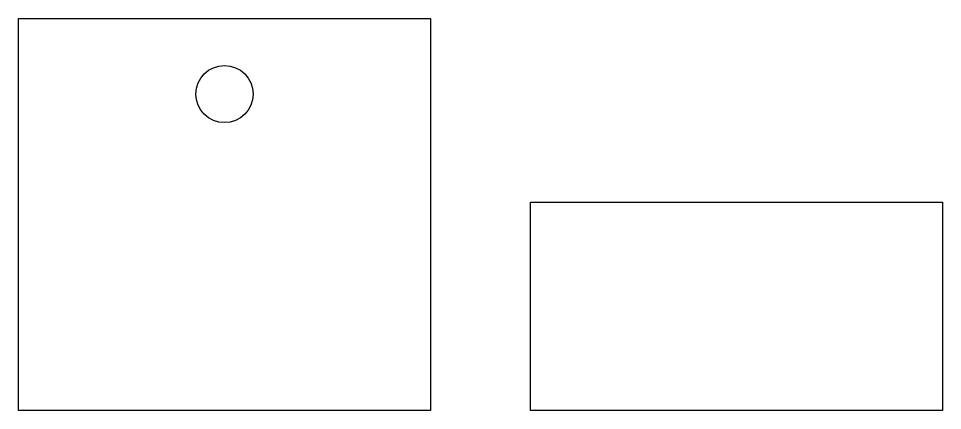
# Model space of a CAD drawing. Header units: millimetres. Extents: x 1342 to 1569, y 1942 to 2038.
import ezdxf

# ---------------------------------------------------------------- set-up
doc = ezdxf.new("R2010")
doc.units = ezdxf.units.MM

msp = doc.modelspace()

# ---------------------------------------------------------------- linework, layer by layer
for points in [[(1342.5, 2038.11), (1443.5, 2038.11), (1443.5, 1942.11), (1342.5, 1942.11), (1342.5, 2038.11)], [(1467.98, 1993.11), (1568.98, 1993.11), (1568.98, 1942.11), (1467.98, 1942.11), (1467.98, 1993.11)]]:
    msp.add_lwpolyline(points)
msp.add_circle((1393, 2019.61), 7)

doc.saveas('drawing.dxf')
